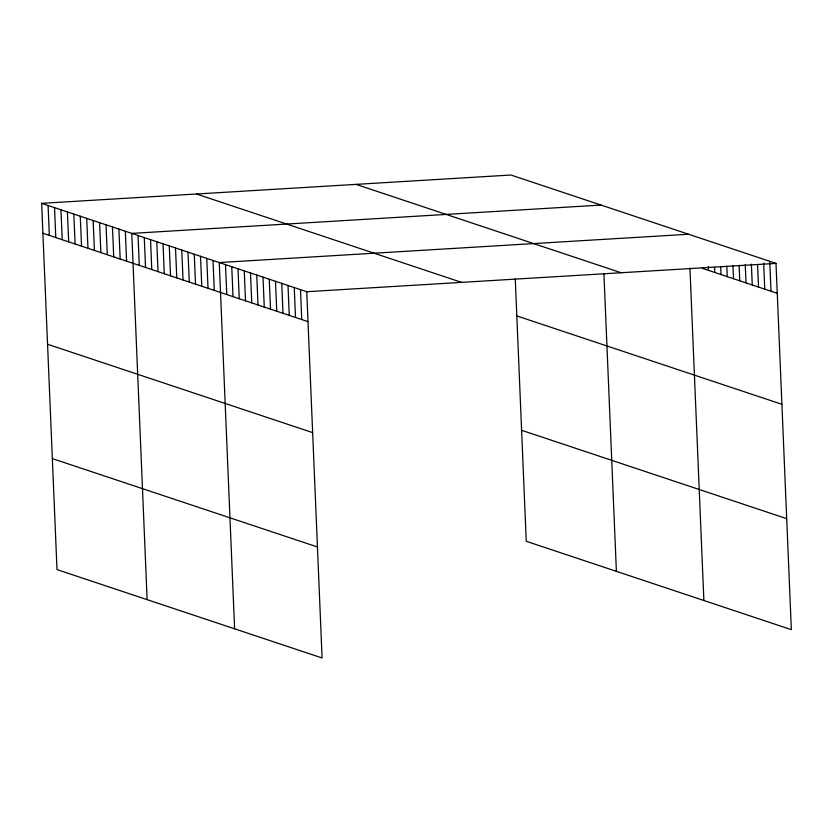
<?xml version="1.0" encoding="UTF-8"?>
<svg xmlns="http://www.w3.org/2000/svg" width="833" height="833" viewBox="0 0 833 833"><rect width="100%" height="100%" fill="white"/><g stroke="black" fill="none" stroke-linecap="round" stroke-linejoin="round"><path stroke-width="1.25" d="M41.65 203.346L306.742 291.717L322.09 657.976L56.998 569.605L41.65 203.346L510.91 175.024L776.002 263.395L791.35 629.654L526.258 541.283L515.242 278.503M601.041 205.074L131.781 233.396L147.129 599.645M688.516 234.24L219.266 262.562L234.614 628.811M306.742 291.717L776.002 263.395M702.271 268.309L777.251 293.31M356.055 184.374L621.147 272.745M196.505 194.006L461.597 282.377M516.814 315.926L781.906 404.297M42.9 233.261L307.991 321.632M521.604 430.286L786.696 518.657M47.554 344.248L312.646 432.619M52.344 458.608L317.446 546.979M769.754 261.312L771.004 291.227M763.663 263.134L764.756 289.145M757.582 264.956L758.509 287.062M751.387 264.165L752.261 284.969M745.243 264.686L746.014 282.887M739.11 265.206L739.766 280.804M732.967 265.727L733.509 278.722M726.824 266.237L727.261 276.639M720.691 266.758L721.014 274.557M714.547 267.278L714.766 272.474M708.352 266.487L708.519 270.392M689.932 268.018L703.875 600.489M603.915 273.703L616.389 571.323M300.494 289.634L301.744 319.549M294.247 287.552L295.496 317.467M287.999 285.469L289.249 315.384M281.752 283.387L283.001 313.302M275.504 281.304L276.754 311.219M269.246 279.222L270.506 309.126M262.999 277.139L264.259 307.044M256.751 275.057L258.011 304.961M250.504 272.974L251.764 302.879M244.256 270.892L245.506 300.796M238.009 268.809L239.258 298.714M231.761 266.727L233.011 296.631M225.514 264.644L226.763 294.549M213.009 260.479L214.268 290.384M206.761 258.397L208.021 288.301M200.514 256.314L201.773 286.219M194.266 254.232L195.526 284.136M188.019 252.139L189.268 282.054M181.771 250.056L183.021 279.971M175.524 247.974L176.773 277.889M169.276 245.891L170.526 275.806M163.029 243.809L164.278 273.724M156.781 241.726L158.031 271.641M150.523 239.644L151.783 269.559M144.276 237.561L145.536 267.466M138.028 235.479L139.288 265.383M125.346 231.251L126.595 261.156M118.911 229.106L120.16 259.011M112.465 226.961L113.725 256.866M106.03 224.816L107.28 254.721M99.596 222.661L100.845 252.576M93.15 220.516L94.41 250.431M86.715 218.371L87.965 248.286M80.28 216.226L81.53 246.131M73.835 214.081L75.095 243.986M67.4 211.936L68.66 241.841M60.965 209.791L62.215 239.696M54.53 207.646L55.78 237.551M48.085 205.501L49.345 235.406"/></g></svg>
